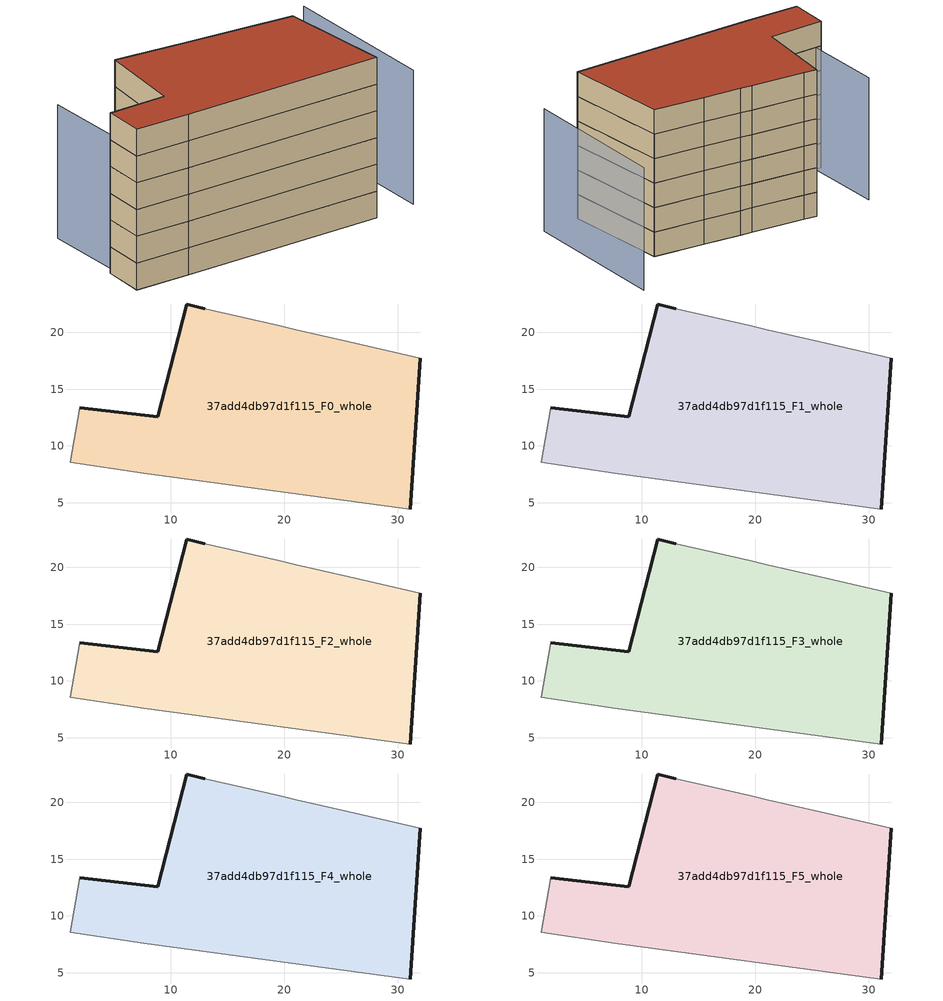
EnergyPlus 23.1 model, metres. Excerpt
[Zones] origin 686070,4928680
37add4db97d1f115_F0_whole
 floor ground (EU_floor_Construction): 31.13,4.45 31.99,17.74 25.68,19.18 21.03,20.25 19.63,20.57 13,22.09 11.41,22.5 8.88,12.58 2.02,13.38 1.17,8.57 7.62,7.61 z0
 wall outside (EU_wall_Construction): 31.99,17.74 31.13,4.45 / 2.02,13.38 8.88,12.58 11.41,22.5 13,22.09 z0:3
 wall adiabatic (EU_wall_Construction): 13,22.09 19.63,20.57 21.03,20.25 25.68,19.18 31.99,17.74 / 31.13,4.45 7.62,7.61 1.17,8.57 2.02,13.38 z0:3
37add4db97d1f115_F1_whole
 floor to 37add4db97d1f115_F0_whole (EU_floor_Construction): 31.13,4.45 31.99,17.74 25.68,19.18 21.03,20.25 19.63,20.57 13,22.09 11.41,22.5 8.88,12.58 2.02,13.38 1.17,8.57 7.62,7.61 z3
 wall outside (EU_wall_Construction): 31.99,17.74 31.13,4.45 / 2.02,13.38 8.88,12.58 11.41,22.5 13,22.09 z3:6
 wall adiabatic (EU_wall_Construction): 13,22.09 19.63,20.57 21.03,20.25 25.68,19.18 31.99,17.74 / 31.13,4.45 7.62,7.61 1.17,8.57 2.02,13.38 z3:6
37add4db97d1f115_F2_whole
 floor to 37add4db97d1f115_F1_whole (EU_floor_Construction): 31.13,4.45 31.99,17.74 25.68,19.18 21.03,20.25 19.63,20.57 13,22.09 11.41,22.5 8.88,12.58 2.02,13.38 1.17,8.57 7.62,7.61 z6
 wall outside (EU_wall_Construction): 31.99,17.74 31.13,4.45 / 2.02,13.38 8.88,12.58 11.41,22.5 13,22.09 z6:9
 wall adiabatic (EU_wall_Construction): 13,22.09 19.63,20.57 21.03,20.25 25.68,19.18 31.99,17.74 / 31.13,4.45 7.62,7.61 1.17,8.57 2.02,13.38 z6:9
37add4db97d1f115_F3_whole
 floor to 37add4db97d1f115_F2_whole (EU_floor_Construction): 31.13,4.45 31.99,17.74 25.68,19.18 21.03,20.25 19.63,20.57 13,22.09 11.41,22.5 8.88,12.58 2.02,13.38 1.17,8.57 7.62,7.61 z9
 wall outside (EU_wall_Construction): 31.99,17.74 31.13,4.45 / 2.02,13.38 8.88,12.58 11.41,22.5 13,22.09 z9:12
 wall adiabatic (EU_wall_Construction): 13,22.09 19.63,20.57 21.03,20.25 25.68,19.18 31.99,17.74 / 31.13,4.45 7.62,7.61 1.17,8.57 2.02,13.38 z9:12
37add4db97d1f115_F4_whole
 floor to 37add4db97d1f115_F3_whole (EU_floor_Construction): 31.13,4.45 31.99,17.74 25.68,19.18 21.03,20.25 19.63,20.57 13,22.09 11.41,22.5 8.88,12.58 2.02,13.38 1.17,8.57 7.62,7.61 z12
 wall outside (EU_wall_Construction): 31.99,17.74 31.13,4.45 / 2.02,13.38 8.88,12.58 11.41,22.5 13,22.09 z12:15
 wall adiabatic (EU_wall_Construction): 13,22.09 19.63,20.57 21.03,20.25 25.68,19.18 31.99,17.74 / 31.13,4.45 7.62,7.61 1.17,8.57 2.02,13.38 z12:15
37add4db97d1f115_F5_whole
 floor to 37add4db97d1f115_F4_whole (EU_floor_Construction): 31.13,4.45 31.99,17.74 25.68,19.18 21.03,20.25 19.63,20.57 13,22.09 11.41,22.5 8.88,12.58 2.02,13.38 1.17,8.57 7.62,7.61 z15
 wall outside (EU_wall_Construction): 31.99,17.74 31.13,4.45 / 2.02,13.38 8.88,12.58 11.41,22.5 13,22.09 z15:18
 wall adiabatic (EU_wall_Construction): 13,22.09 19.63,20.57 21.03,20.25 25.68,19.18 31.99,17.74 / 31.13,4.45 7.62,7.61 1.17,8.57 2.02,13.38 z15:18
 roof outside (EU_roof_Construction): 31.99,17.74 31.13,4.45 7.62,7.61 1.17,8.57 2.02,13.38 8.88,12.58 11.41,22.5 13,22.09 19.63,20.57 21.03,20.25 25.68,19.18 z18
shading: 36.15,4.35 39.01,23.46 / 4.12,23.29 2.15,8.44 / 31.99,17.74 12.82,21.03 z0:15
[Building]
EU S2 Campaign: North Axis=0; Terrain=City; Solar Distribution=FullExterior
[Site:Location]
Bologna: Latitude=44.5; Longitude=11.25; Time Zone=1; Elevation=37
[SizingPeriod:WeatherFileDays]
AnnualSizingPeriod: Begin Month=1; Begin Day of Month=1; End Month=12; End Day of Month=31; Day of Week for Start Day=Monday; Use Weather File Daylight Saving Period=No; Use Weather File Rain and Snow Indicators=No
[MATERIAL]
EU_InternalMass_Material: Roughness=MediumRough; Thickness=0.1; Conductivity=1; Density=1800; Specific Heat=900; Thermal Absorptance=0.9; Solar Absorptance=0.7; Visible Absorptance=0.7
[MATERIAL:NOMASS] Roughness=MediumRough; Thermal Absorptance=0.9; Solar Absorptance=0.7; Visible Absorptance=0.7
Name | Thermal Resistance
EU_wall_NoMass | 0.905828
EU_roof_NoMass | 0.37593
EU_floor_NoMass | 0.67114
[CONSTRUCTION]
EU_wall_Construction: EU_wall_NoMass
EU_roof_Construction: EU_roof_NoMass
EU_floor_Construction: EU_floor_NoMass
EU_InternalMass_Construction: EU_InternalMass_Material
[ZONE] Type=1; Multiplier=1; Ceiling Height=autocalculate; Volume=1059.21; Floor Area=autocalculate; Part of Total Floor Area=Yes
37add4db97d1f115_F0_whole; 37add4db97d1f115_F1_whole; 37add4db97d1f115_F2_whole; 37add4db97d1f115_F3_whole; 37add4db97d1f115_F4_whole; 37add4db97d1f115_F5_whole
[INTERNALMASS] Construction=EU_InternalMass_Construction; Surface Area=341.505
Name | Zone or ZoneList
37add4db97d1f115_F0_whole_EU_InternalMass | 37add4db97d1f115_F0_whole
37add4db97d1f115_F1_whole_EU_InternalMass | 37add4db97d1f115_F1_whole
37add4db97d1f115_F2_whole_EU_InternalMass | 37add4db97d1f115_F2_whole
37add4db97d1f115_F3_whole_EU_InternalMass | 37add4db97d1f115_F3_whole
37add4db97d1f115_F4_whole_EU_InternalMass | 37add4db97d1f115_F4_whole
37add4db97d1f115_F5_whole_EU_InternalMass | 37add4db97d1f115_F5_whole
[OTHEREQUIPMENT] Fuel Type=Electricity; Design Level Calculation Method=Watts/Area; Power per Zone Floor Area=1; Fraction Latent=0; Fraction Radiant=0; Fraction Lost=0; Carbon Dioxide Generation Rate=0; EndUse Subcategory=EU_Step8_InternalGains
Name | Zone or ZoneList or Space or SpaceList | Schedule
EU_Step8_InternalGain_37add4db97d1f115_F0_whole_f000 | 37add4db97d1f115_F0_whole | EU_Step8_GainSchedule_37add4db97d1f115_F0_whole_f000
EU_Step8_InternalGain_37add4db97d1f115_F1_whole_f000 | 37add4db97d1f115_F1_whole | EU_Step8_GainSchedule_37add4db97d1f115_F1_whole_f000
EU_Step8_InternalGain_37add4db97d1f115_F2_whole_f000 | 37add4db97d1f115_F2_whole | EU_Step8_GainSchedule_37add4db97d1f115_F2_whole_f000
EU_Step8_InternalGain_37add4db97d1f115_F3_whole_f000 | 37add4db97d1f115_F3_whole | EU_Step8_GainSchedule_37add4db97d1f115_F3_whole_f000
EU_Step8_InternalGain_37add4db97d1f115_F4_whole_f000 | 37add4db97d1f115_F4_whole | EU_Step8_GainSchedule_37add4db97d1f115_F4_whole_f000
EU_Step8_InternalGain_37add4db97d1f115_F5_whole_f000 | 37add4db97d1f115_F5_whole | EU_Step8_GainSchedule_37add4db97d1f115_F5_whole_f000
[ZONEVENTILATION:DESIGNFLOWRATE] Schedule=EU_AlwaysOn; Design Flow Rate Calculation Method=AirChanges/Hour; Air Changes per Hour=0.73129; Ventilation Type=Natural; Fan Pressure Rise=0; Fan Total Efficiency=1; Constant Term Coefficient=1; Temperature Term Coefficient=0; Velocity Term Coefficient=0; Velocity Squared Term Coefficient=0; Minimum Indoor Temperature=-100; Maximum Indoor Temperature=100; Delta Temperature=-100; Minimum Outdoor Temperature=-100; Maximum Outdoor Temperature=100; Maximum Wind Speed=40
Name | Zone or ZoneList or Space or SpaceList
EU_ConstantAir_37add4db97d1f115_F0_whole | 37add4db97d1f115_F0_whole
EU_ConstantAir_37add4db97d1f115_F1_whole | 37add4db97d1f115_F1_whole
EU_ConstantAir_37add4db97d1f115_F2_whole | 37add4db97d1f115_F2_whole
EU_ConstantAir_37add4db97d1f115_F3_whole | 37add4db97d1f115_F3_whole
EU_ConstantAir_37add4db97d1f115_F4_whole | 37add4db97d1f115_F4_whole
EU_ConstantAir_37add4db97d1f115_F5_whole | 37add4db97d1f115_F5_whole
[HVACTEMPLATE:THERMOSTAT] Constant Heating Setpoint=20; Constant Cooling Setpoint=50
EU_HeatOnly_37add4db97d1f115_F0_whole; EU_HeatOnly_37add4db97d1f115_F1_whole; EU_HeatOnly_37add4db97d1f115_F2_whole; EU_HeatOnly_37add4db97d1f115_F3_whole; EU_HeatOnly_37add4db97d1f115_F4_whole; EU_HeatOnly_37add4db97d1f115_F5_whole
[HVACTEMPLATE:ZONE:IDEALLOADSAIRSYSTEM] System Availability Schedule=EU_AlwaysOn; Maximum Heating Supply Air Temperature=50; Minimum Cooling Supply Air Temperature=13; Maximum Heating Supply Air Humidity Ratio=0.0156; Minimum Cooling Supply Air Humidity Ratio=0.0077; Heating Limit=NoLimit; Cooling Limit=NoLimit; Heating Availability Schedule=EU_AlwaysOn; Cooling Availability Schedule=EU_CoolingOff; Dehumidification Control Type=ConstantSensibleHeatRatio; Cooling Sensible Heat Ratio=0.7; Dehumidification Setpoint=60; Humidification Control Type=None; Humidification Setpoint=30; Outdoor Air Method=None; Outdoor Air Flow Rate per Person=0.00944; Outdoor Air Flow Rate per Zone Floor Area=0; Outdoor Air Flow Rate per Zone=0; Demand Controlled Ventilation Type=None; Outdoor Air Economizer Type=NoEconomizer; Heat Recovery Type=None; Sensible Heat Recovery Effectiveness=0.7; Latent Heat Recovery Effectiveness=0.65
Name | Template Thermostat
37add4db97d1f115_F0_whole | EU_HeatOnly_37add4db97d1f115_F0_whole
37add4db97d1f115_F1_whole | EU_HeatOnly_37add4db97d1f115_F1_whole
37add4db97d1f115_F2_whole | EU_HeatOnly_37add4db97d1f115_F2_whole
37add4db97d1f115_F3_whole | EU_HeatOnly_37add4db97d1f115_F3_whole
37add4db97d1f115_F4_whole | EU_HeatOnly_37add4db97d1f115_F4_whole
37add4db97d1f115_F5_whole | EU_HeatOnly_37add4db97d1f115_F5_whole
[SIZING:ZONE] Zone Cooling Design Supply Air Temperature Input Method=SupplyAirTemperature; Zone Cooling Design Supply Air Temperature=13; Zone Heating Design Supply Air Temperature Input Method=SupplyAirTemperature; Zone Heating Design Supply Air Temperature=50; Zone Cooling Design Supply Air Humidity Ratio=0.008; Zone Heating Design Supply Air Humidity Ratio=0.008; Cooling Design Air Flow Method=DesignDay; Cooling Design Air Flow Rate=0; Cooling Minimum Air Flow per Zone Floor Area=0.000762; Cooling Minimum Air Flow=0; Cooling Minimum Air Flow Fraction=0.2; Heating Design Air Flow Method=DesignDay; Heating Design Air Flow Rate=0; Heating Maximum Air Flow per Zone Floor Area=0.002032; Heating Maximum Air Flow=0.141576; Heating Maximum Air Flow Fraction=0.3; Account for Dedicated Outdoor Air System=No; Dedicated Outdoor Air System Control Strategy=NeutralSupplyAir; Dedicated Outdoor Air Low Setpoint Temperature for Design=autosize; Dedicated Outdoor Air High Setpoint Temperature for Design=autosize; Zone Load Sizing Method=Sensible Load Only No Latent Load; Zone Latent Cooling Design Supply Air Humidity Ratio Input Method=HumidityRatioDifference; Zone Cooling Design Supply Air Humidity Ratio Difference=0.005; Zone Latent Heating Design Supply Air Humidity Ratio Input Method=HumidityRatioDifference; Zone Humidification Design Supply Air Humidity Ratio Difference=0.005
37add4db97d1f115_F0_whole; 37add4db97d1f115_F1_whole; 37add4db97d1f115_F2_whole; 37add4db97d1f115_F3_whole; 37add4db97d1f115_F4_whole; 37add4db97d1f115_F5_whole
[SCHEDULE:CONSTANT]
Name | Hourly Value
EU_AlwaysOn | 1
EU_CoolingOff | 0
[SCHEDULE:FILE] Column Number=1; Rows to Skip at Top=0; Number of Hours of Data=8760; Column Separator=Comma; Interpolate to Timestep=No; Minutes per Item=60; Adjust Schedule for Daylight Savings=Yes
Name | File
EU_Step8_GainSchedule_37add4db97d1f115_F0_whole_f000 | ../../schedules/37add4db97d1f115/37add4db97d1f115_F0_whole_f000_gain.csv
EU_Step8_GainSchedule_37add4db97d1f115_F1_whole_f000 | ../../schedules/37add4db97d1f115/37add4db97d1f115_F1_whole_f000_gain.csv
EU_Step8_GainSchedule_37add4db97d1f115_F2_whole_f000 | ../../schedules/37add4db97d1f115/37add4db97d1f115_F2_whole_f000_gain.csv
EU_Step8_GainSchedule_37add4db97d1f115_F3_whole_f000 | ../../schedules/37add4db97d1f115/37add4db97d1f115_F3_whole_f000_gain.csv
EU_Step8_GainSchedule_37add4db97d1f115_F4_whole_f000 | ../../schedules/37add4db97d1f115/37add4db97d1f115_F4_whole_f000_gain.csv
EU_Step8_GainSchedule_37add4db97d1f115_F5_whole_f000 | ../../schedules/37add4db97d1f115/37add4db97d1f115_F5_whole_f000_gain.csv
